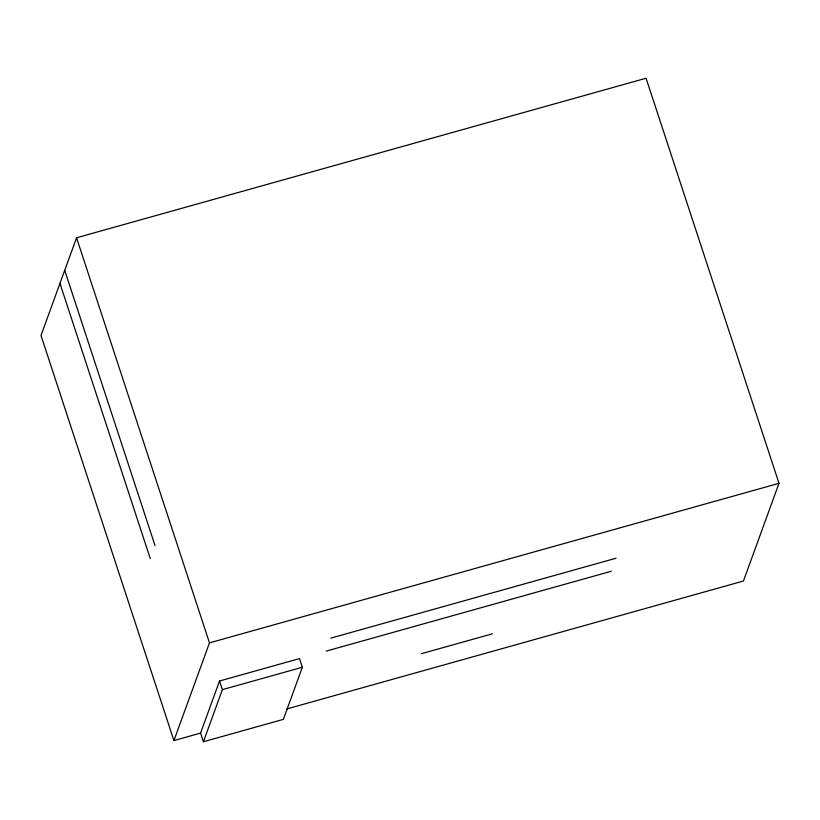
<?xml version="1.0" encoding="UTF-8"?>
<svg xmlns="http://www.w3.org/2000/svg" width="820" height="820" viewBox="0 0 820 820"><rect width="100%" height="100%" fill="white"/><g stroke="black" fill="none" stroke-linecap="round" stroke-linejoin="round"><path stroke-width="1.23" d="M286.692 708.982L743.443 581.021L779 483.328L646.078 78.238L76.557 237.79L41 335.482L173.922 740.573L200.572 733.101L219.534 681L299.505 658.593L302.344 667.255L283.371 719.355L203.411 741.762L200.572 733.101M173.922 740.573L209.479 642.87L76.557 237.79M203.411 741.762L222.384 689.651L219.534 681M209.479 642.87L779 483.328M330.89 638.103L616.107 558.205M326.155 651.131L611.371 571.232M222.384 689.651L302.344 667.255M421.367 653.704L492.451 633.788M64.708 270.354L155.021 545.607M59.962 283.382L150.285 558.635"/></g></svg>
